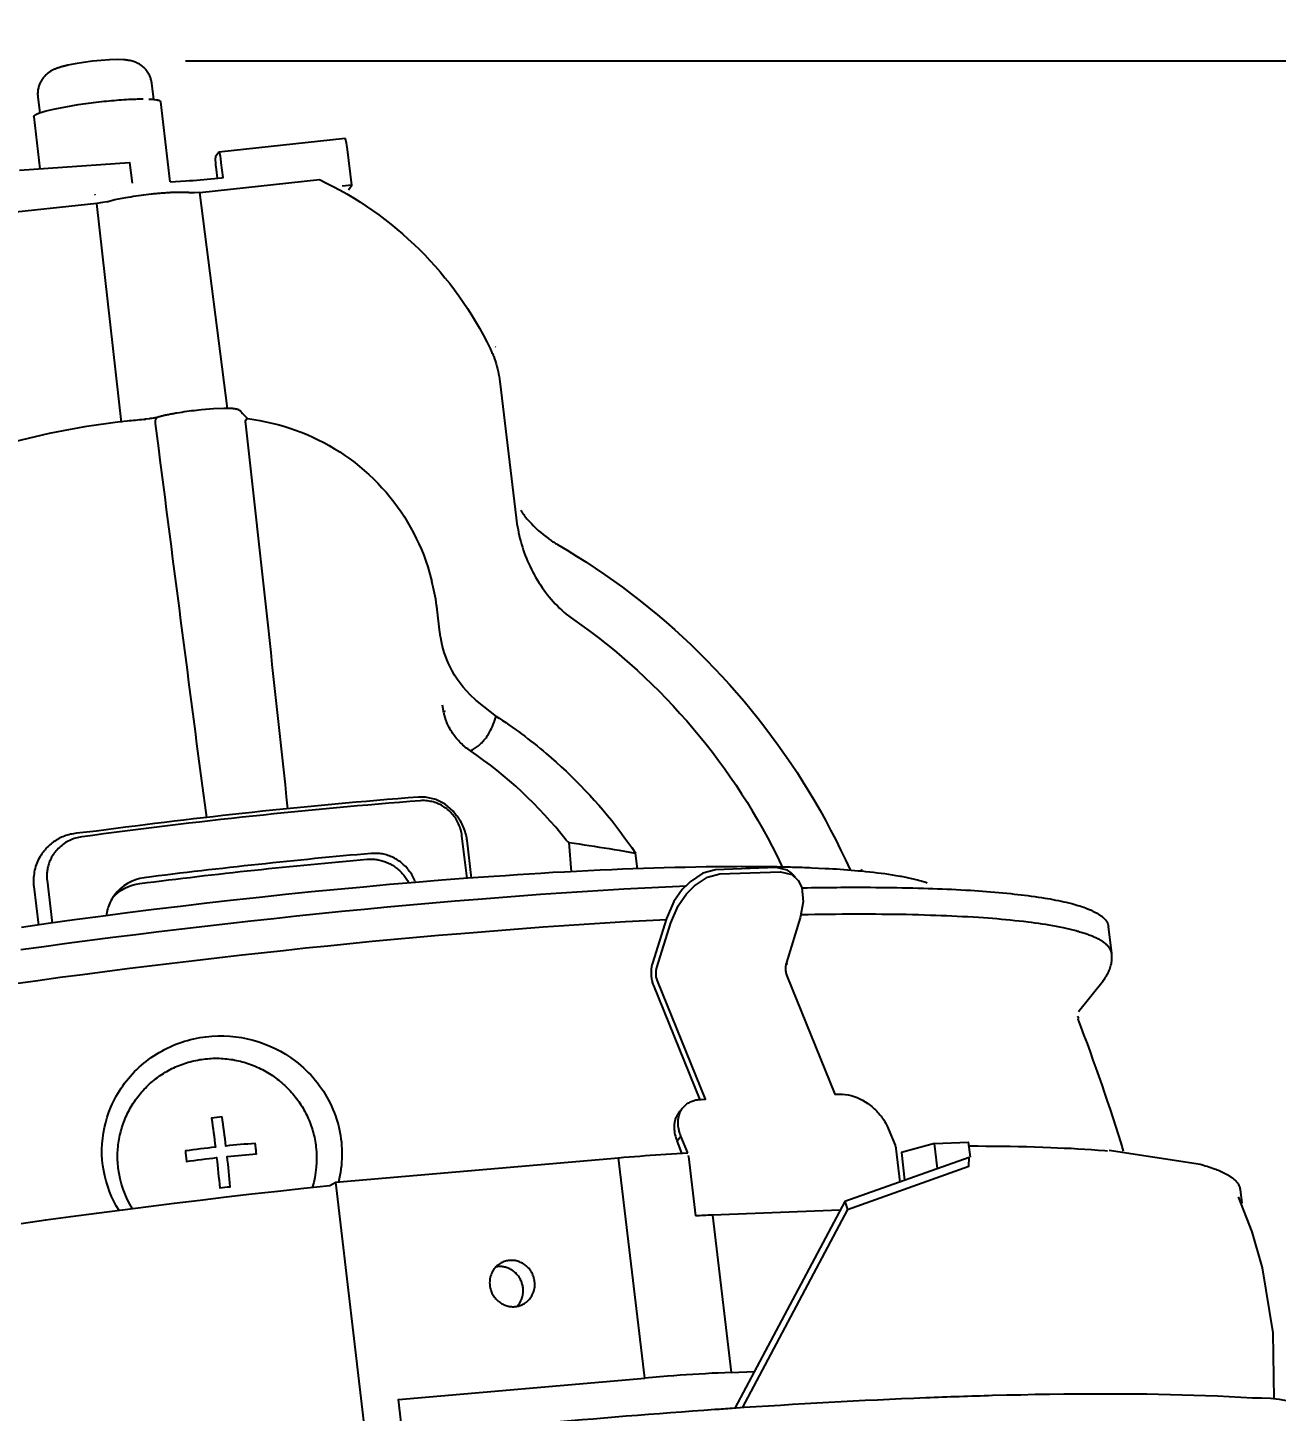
# Model space of a CAD drawing. Header units: millimetres. Extents: x 14 to 828, y 15 to 581.
# Drawn here: x 498.06 to 512.16, y 369.79 to 385.41 of the extents above; entities that cross this region are included whole.
import ezdxf

# ---------------------------------------------------------------- set-up
doc = ezdxf.new("R2010")
doc.units = ezdxf.units.MM
doc.header["$LTSCALE"] = 0.2
doc.layers.get('Defpoints').update_dxf_attribs({"color": 5})
doc.layers.add('1_シンボル', color=2, linetype='Continuous')
doc.layers.add('1_寸法', color=7, linetype='Continuous')
doc.styles.add('Dim', font='simplex.shx', dxfattribs={"width": 0.8, "bigfont": 'extfont2.shx'})
doc.dimstyles.new('1-1', dxfattribs={"dimtxt": 3, "dimasz": 0.75, "dimexe": 0, "dimexo": 1, "dimgap": 0.5, "dimtad": 1, "dimdec": 0, "dimtxsty": 'Dim', "dimblk": 'DOT', "dimcen": 2.5, "dimadec": 0, "dimazin": 0, "dimtfac": 1, "dimtdec": 0, "dimtix": 1, "dimtmove": 2, "dimatfit": 3, "dimldrblk": '引出', "dimfxl": 1, "dimlwd": -1, "dimlwe": -1, "dimarcsym": 0})

# ---------------------------------------------------------------- blocks, each defined once
blk = doc.blocks.new('_Dot')
at = {"color": 0, "linetype": 'ByBlock', "lineweight": -2}
blk.add_line((-0.5, 0), (-1, 0), dxfattribs=at)
at = {"color": 0, "linetype": 'ByBlock', "const_width": 0.5}
blk.add_lwpolyline([(-0.25, 0, 1), (0.25, 0, 1)], format="xyb", close=True, dxfattribs=at)
blk = doc.blocks.new('*D31')
at = {"layer": '1_寸法', "color": 0, "transparency": 16777216}
for p, q in [((499.843, 385.037), (528.458, 385.037)), ((528.458, 384.287), (528.458, 371.188)), ((513.18, 370.438), (528.458, 370.438))]:
    blk.add_line(p, q, dxfattribs=at)
at = {"layer": 'Defpoints', "color": 0, "transparency": 16777216}
for p in [(498.843, 385.037), (512.18, 370.438), (528.458, 370.438)]:
    blk.add_point(p, dxfattribs=at)
at = {"layer": '1_寸法', "color": 0, "transparency": 16777216, "xscale": 0.75, "yscale": 0.75, "zscale": 0.75}
for p, rotation in [((528.458, 385.037), 90), ((528.458, 370.438), 270)]:
    blk.add_blockref('_Dot', p, dxfattribs=dict(at, rotation=rotation))
at = {"layer": '1_寸法', "color": 0, "transparency": 16777216, "insert": (526.458, 377.737), "char_height": 3, "attachment_point": 5, "rotation": 90, "style": 'Dim'}
blk.add_mtext('73', dxfattribs=at)
blk = doc.blocks.new('引出')
at = {"color": 0, "linetype": 'ByBlock', "lineweight": -2}
for p, q in [((-3.864, 1.035), (0, 0)), ((0, 0), (-1, 0))]:
    blk.add_line(p, q, dxfattribs=at)

msp = doc.modelspace()

# ---------------------------------------------------------------- linework, layer by layer
at = {"layer": '1_シンボル', "color": 7}
for points in [[(499.485, 384.602, 0.007511), (499.485, 384.604), (499.464, 384.781), (499.463, 384.791), (499.461, 384.801), (499.459, 384.811), (499.457, 384.82), (499.454, 384.83), (499.451, 384.84), (499.448, 384.849), (499.444, 384.858), (499.44, 384.868), (499.436, 384.877), (499.431, 384.886), (499.426, 384.894), (499.421, 384.903), (499.416, 384.911), (499.41, 384.919), (499.404, 384.927), (499.398, 384.935), (499.391, 384.942), (499.385, 384.95), (499.378, 384.957), (499.371, 384.963), (499.363, 384.97), (499.356, 384.976), (499.348, 384.982), (499.34, 384.988), (499.332, 384.993), (499.324, 384.998), (499.316, 385.003), (499.307, 385.008), (499.299, 385.012), (499.295, 385.014), (499.291, 385.016), (499.286, 385.018), (499.282, 385.02), (499.278, 385.021), (499.274, 385.023), (499.27, 385.025), (499.265, 385.026), (499.261, 385.028), (499.257, 385.029), (499.217, 385.04), (499.21, 385.041), (499.203, 385.042), (499.196, 385.043), (499.189, 385.045), (499.181, 385.046), (499.174, 385.046), (499.167, 385.047), (499.16, 385.048), (499.152, 385.048), (499.145, 385.049), (499.071, 385.051), (498.987, 385.048), (498.893, 385.042), (498.794, 385.032), (498.694, 385.019), (498.6, 385.004), (498.515, 384.987), (498.507, 384.985), (498.5, 384.984), (498.492, 384.982), (498.485, 384.98), (498.478, 384.978), (498.47, 384.976), (498.463, 384.974), (498.455, 384.972), (498.448, 384.97), (498.441, 384.968), (498.434, 384.966), (498.427, 384.964), (498.42, 384.962), (498.413, 384.96), (498.407, 384.958), (498.4, 384.955), (498.393, 384.953), (498.386, 384.95), (498.38, 384.948), (498.373, 384.945), (498.365, 384.942), (498.358, 384.938), (498.35, 384.935), (498.343, 384.931), (498.336, 384.927), (498.329, 384.923), (498.322, 384.919), (498.315, 384.914), (498.308, 384.91), (498.301, 384.905), (498.293, 384.899), (498.286, 384.893), (498.278, 384.887), (498.271, 384.881), (498.264, 384.874), (498.258, 384.867), (498.251, 384.86), (498.245, 384.853), (498.239, 384.846), (498.233, 384.838), (498.227, 384.83), (498.221, 384.821), (498.216, 384.812), (498.21, 384.802), (498.205, 384.793), (498.201, 384.783), (498.197, 384.773), (498.193, 384.763), (498.189, 384.753), (498.186, 384.743), (498.184, 384.733), (498.181, 384.722), (498.179, 384.711), (498.178, 384.701), (498.177, 384.69), (498.176, 384.679), (498.175, 384.669), (498.175, 384.658), (498.176, 384.647), (498.177, 384.636, 0.006508), (498.177, 384.629), (498.198, 384.451), (498.201, 384.459)], [(499.43, 384.606), (499.483, 384.603, -0.001255), (499.486, 384.602), (499.517, 384.598), (499.52, 384.597), (499.522, 384.597), (499.525, 384.596), (499.527, 384.596), (499.529, 384.595), (499.532, 384.595), (499.534, 384.594), (499.536, 384.593), (499.539, 384.593), (499.541, 384.592), (499.549, 384.589), (499.555, 384.585), (499.559, 384.581), (499.561, 384.576)], [(498.198, 384.451, 0.009574), (498.199, 384.45)], [(500.317, 381.113), (500.006, 383.552), (501.356, 383.696, -0.17137), (503.283, 381.789), (503.287, 381.78), (503.291, 381.771), (503.295, 381.762), (503.299, 381.753), (503.303, 381.744), (503.307, 381.735), (503.311, 381.726), (503.315, 381.717), (503.318, 381.708), (503.322, 381.699), (503.332, 381.672), (503.342, 381.644), (503.35, 381.616), (503.358, 381.588), (503.366, 381.56), (503.372, 381.531), (503.378, 381.503), (503.383, 381.474), (503.388, 381.445), (503.391, 381.416), (503.575, 379.878), (503.58, 379.845), (503.585, 379.811), (503.591, 379.778), (503.597, 379.745), (503.603, 379.712), (503.611, 379.679), (503.619, 379.646), (503.627, 379.613), (503.636, 379.58), (503.646, 379.548), (503.656, 379.516), (503.667, 379.484), (503.679, 379.452), (503.691, 379.421), (503.704, 379.389), (503.718, 379.358), (503.732, 379.328), (503.747, 379.297), (503.763, 379.267), (503.779, 379.237), (503.795, 379.208), (503.813, 379.178), (503.83, 379.15), (503.849, 379.121), (503.868, 379.093), (503.887, 379.065), (503.908, 379.038), (503.928, 379.011), (503.95, 378.985), (503.972, 378.959), (503.994, 378.933), (504.017, 378.908), (504.041, 378.884), (504.065, 378.86), (504.09, 378.837), (504.115, 378.814), (504.141, 378.792), (504.168, 378.771), (504.195, 378.75), (504.223, 378.731, -0.130193), (506.567, 375.962, -0.001056), (506.58, 375.936)], [(499.373, 380.987, 0.005461), (499.186, 380.97, 0.07591), (496.684, 380.312)], [(499.534, 381.015), (499.531, 381.014), (499.528, 381.012), (499.525, 381.011), (499.522, 381.009), (499.519, 381.006), (499.516, 381.004), (499.514, 381.001), (499.512, 380.999), (499.509, 380.996), (499.508, 380.993), (499.506, 380.989), (499.504, 380.986), (499.503, 380.982), (499.502, 380.978), (499.501, 380.974), (499.501, 380.97), (499.5, 380.967), (499.5, 380.963), (499.5, 380.959), (499.501, 380.955, -0.010433), (499.502, 380.945, 0.000805), (500.079, 376.494)], [(500.439, 381.099, 0.022977), (500.434, 381.101)], [(500.474, 381.075, 0.015972), (500.472, 381.078, 0.031107), (500.467, 381.083, 0.033777), (500.461, 381.088)], [(500.473, 381.076, 0.053063), (500.542, 380.999)], [(501, 376.593, 0.000893), (500.525, 380.941)], [(503.625, 379.965, 0.007049), (503.647, 379.934, 0.00865), (503.675, 379.897), (503.698, 379.869), (503.722, 379.841), (503.747, 379.814), (503.772, 379.787), (503.799, 379.762), (503.825, 379.736), (503.853, 379.712), (503.881, 379.689), (503.91, 379.666), (503.94, 379.644), (503.95, 379.637), (503.96, 379.63), (503.97, 379.623), (503.98, 379.616), (503.99, 379.609), (504, 379.603), (504.011, 379.596), (504.021, 379.59), (504.032, 379.584), (504.042, 379.577), (504.15, 379.513), (504.257, 379.447), (504.363, 379.38), (504.468, 379.311), (504.572, 379.24), (504.675, 379.168), (504.776, 379.094), (504.877, 379.018), (504.976, 378.941), (505.074, 378.863), (505.171, 378.783), (505.267, 378.701), (505.361, 378.618), (505.454, 378.534), (505.546, 378.448), (505.636, 378.36), (505.725, 378.272), (505.812, 378.182), (505.898, 378.09), (505.983, 377.997), (506.066, 377.903), (506.148, 377.808), (506.228, 377.712), (506.307, 377.614), (506.384, 377.515), (506.459, 377.415), (506.533, 377.314), (506.606, 377.211), (506.677, 377.108), (506.746, 377.003), (506.813, 376.897), (506.879, 376.791), (506.943, 376.683), (507.006, 376.574), (507.066, 376.465), (507.125, 376.354), (507.183, 376.243), (507.238, 376.131), (507.292, 376.017), (507.344, 375.904)], [(502.684, 378.845, 0.004855), (502.678, 378.891, 0.028922), (502.624, 379.161)], [(503.374, 377.622), (503.122, 377.82), (503.056, 377.881), (503.015, 377.925), (502.977, 377.968), (502.943, 378.013), (502.91, 378.058), (502.881, 378.104), (502.854, 378.15), (502.831, 378.196), (502.827, 378.203, -0.069716), (502.724, 378.522, -0.013396), (502.715, 378.585), (502.684, 378.845)], [(504.174, 376.214), (504.172, 376.214), (504.17, 376.215), (504.168, 376.216), (504.166, 376.217), (504.164, 376.218), (504.162, 376.219), (504.16, 376.22), (504.158, 376.221), (504.156, 376.223), (504.155, 376.224), (504.139, 376.241, 0.077473), (503.06, 377.248), (503.045, 377.258), (503.03, 377.269), (503.016, 377.28), (503.002, 377.291), (502.988, 377.302), (502.975, 377.314), (502.962, 377.326), (502.949, 377.339), (502.936, 377.351), (502.924, 377.364), (502.912, 377.378), (502.9, 377.391), (502.889, 377.405), (502.878, 377.419), (502.867, 377.434), (502.857, 377.449), (502.848, 377.463), (502.838, 377.479), (502.829, 377.494), (502.821, 377.51), (502.817, 377.518), (502.813, 377.526), (502.809, 377.534), (502.805, 377.542), (502.801, 377.55), (502.798, 377.558), (502.795, 377.567), (502.791, 377.575), (502.788, 377.583), (502.785, 377.592), (502.782, 377.6), (502.78, 377.609), (502.777, 377.617), (502.775, 377.626), (502.772, 377.634), (502.77, 377.643), (502.768, 377.651), (502.765, 377.66), (502.763, 377.669), (502.761, 377.677), (502.745, 377.765)], [(503.06, 377.248), (503.071, 377.254), (503.083, 377.26), (503.094, 377.267), (503.106, 377.274), (503.117, 377.281), (503.128, 377.288), (503.138, 377.296), (503.149, 377.305), (503.159, 377.313), (503.169, 377.322), (503.178, 377.33), (503.187, 377.339), (503.195, 377.348), (503.204, 377.358), (503.212, 377.367), (503.22, 377.377), (503.228, 377.386), (503.236, 377.396), (503.243, 377.407), (503.25, 377.417), (503.263, 377.438), (503.276, 377.459), (503.287, 377.48), (503.298, 377.502), (503.308, 377.524), (503.318, 377.547), (503.326, 377.57), (503.334, 377.593), (503.342, 377.616), (503.348, 377.64, -0.031952), (503.914, 377.219), (503.972, 377.17), (504.028, 377.119), (504.084, 377.068), (504.14, 377.017), (504.195, 376.964), (504.249, 376.911), (504.302, 376.857), (504.355, 376.802), (504.406, 376.747), (504.457, 376.691), (504.508, 376.634), (504.557, 376.577), (504.606, 376.518), (504.654, 376.46), (504.701, 376.4), (504.747, 376.34), (504.792, 376.279), (504.837, 376.218), (504.88, 376.156), (504.923, 376.093)], [(503.021, 375.806), (502.963, 376.29), (502.961, 376.307), (502.958, 376.324), (502.954, 376.341), (502.95, 376.358), (502.945, 376.374), (502.939, 376.391), (502.933, 376.407), (502.926, 376.423), (502.919, 376.439), (502.911, 376.454), (502.902, 376.469), (502.893, 376.483), (502.883, 376.498), (502.873, 376.512), (502.862, 376.525), (502.851, 376.538), (502.84, 376.551), (502.827, 376.563), (502.815, 376.574), (502.802, 376.586), (502.789, 376.596), (502.775, 376.606), (502.761, 376.615), (502.747, 376.624), (502.733, 376.633), (502.718, 376.641), (502.703, 376.648), (502.687, 376.655), (502.672, 376.661), (502.656, 376.666), (502.64, 376.671), (502.624, 376.675), (502.608, 376.678), (502.592, 376.681), (502.576, 376.684), (502.559, 376.685), (502.543, 376.686), (502.527, 376.687), (502.51, 376.686), (502.494, 376.685, 0.007337), (500.605, 376.511, 0.006856), (498.679, 376.278), (498.672, 376.277), (498.655, 376.275), (498.638, 376.271), (498.62, 376.267), (498.603, 376.262), (498.586, 376.257), (498.57, 376.251), (498.553, 376.244), (498.537, 376.237), (498.521, 376.229), (498.506, 376.221), (498.49, 376.212), (498.475, 376.202), (498.461, 376.192), (498.447, 376.181), (498.433, 376.17), (498.42, 376.158), (498.407, 376.145), (498.395, 376.132), (498.383, 376.119), (498.372, 376.105, 0.002277), (498.369, 376.102, 0.036666), (498.333, 376.047), (498.327, 376.035), (498.321, 376.023), (498.316, 376.011), (498.31, 375.999), (498.305, 375.987), (498.301, 375.974), (498.297, 375.961), (498.293, 375.948), (498.29, 375.935), (498.287, 375.922), (498.285, 375.909), (498.283, 375.896), (498.281, 375.883), (498.28, 375.87), (498.279, 375.856), (498.279, 375.843), (498.279, 375.83), (498.28, 375.817), (498.28, 375.803), (498.282, 375.79), (498.34, 375.302)], [(502.474, 376.726, 0.007336), (500.595, 376.553, 0.006283), (498.839, 376.343)], [(503.073, 375.81), (503.022, 376.238, 0.024542), (503.012, 376.293), (503.008, 376.312), (503.002, 376.331), (502.996, 376.349), (502.99, 376.367), (502.983, 376.385), (502.975, 376.403), (502.967, 376.42), (502.958, 376.437), (502.948, 376.454), (502.938, 376.47, 0.003438), (502.934, 376.477, 0.02429), (502.902, 376.52)], [(498.841, 376.342), (498.612, 376.318), (498.595, 376.315), (498.578, 376.313), (498.561, 376.309), (498.544, 376.306), (498.527, 376.301), (498.51, 376.297), (498.493, 376.291), (498.477, 376.285), (498.461, 376.279), (498.445, 376.272), (498.429, 376.265), (498.414, 376.257), (498.398, 376.248), (498.383, 376.239), (498.369, 376.23), (498.354, 376.22), (498.34, 376.21), (498.327, 376.199), (498.314, 376.188), (498.301, 376.177, 0.005706), (498.292, 376.168, 0.030285), (498.248, 376.12, 0.00874), (498.236, 376.105), (498.224, 376.089), (498.213, 376.072), (498.202, 376.054), (498.192, 376.036), (498.182, 376.018), (498.174, 375.999), (498.166, 375.98), (498.158, 375.96), (498.152, 375.941), (498.146, 375.921), (498.141, 375.901), (498.137, 375.88), (498.134, 375.86), (498.131, 375.839), (498.129, 375.819), (498.128, 375.798), (498.128, 375.777), (498.128, 375.757), (498.13, 375.736), (498.132, 375.716), (498.184, 375.281)], [(502.438, 375.763), (502.433, 375.778), (502.427, 375.793), (502.42, 375.808), (502.413, 375.822), (502.405, 375.837), (502.397, 375.851), (502.389, 375.865), (502.38, 375.878), (502.37, 375.891), (502.36, 375.904), (502.35, 375.917), (502.34, 375.929), (502.329, 375.941), (502.317, 375.952), (502.306, 375.963), (502.294, 375.974), (502.281, 375.984), (502.269, 375.994), (502.256, 376.004), (502.242, 376.013), (502.229, 376.021), (502.215, 376.029), (502.201, 376.037), (502.187, 376.044), (502.173, 376.051), (502.158, 376.057), (502.143, 376.063), (502.128, 376.068), (502.113, 376.073), (502.097, 376.077), (502.082, 376.08), (502.067, 376.084), (502.051, 376.086), (502.036, 376.088), (502.02, 376.09), (502.004, 376.091), (501.988, 376.091), (501.973, 376.091), (501.957, 376.091), (501.941, 376.09, 0.004697), (500.669, 375.966, 0.004579), (499.378, 375.816, 0.204803), (499.042, 375.619), (499.031, 375.604), (499.021, 375.588), (499.011, 375.572), (499.002, 375.555), (498.993, 375.538), (498.985, 375.521), (498.978, 375.503), (498.972, 375.485), (498.966, 375.467), (498.961, 375.449), (498.96, 375.443), (498.958, 375.437), (498.957, 375.43), (498.956, 375.424), (498.955, 375.418), (498.954, 375.412), (498.953, 375.406), (498.952, 375.399), (498.951, 375.393), (498.95, 375.387)], [(499.02, 375.587, -0.182384), (499.33, 375.751, -0.004911), (500.622, 375.902, -0.005134), (501.894, 376.025), (501.908, 376.026), (501.922, 376.026), (501.936, 376.027), (501.95, 376.026), (501.964, 376.025), (501.978, 376.024), (501.992, 376.023), (502.006, 376.021), (502.02, 376.018), (502.034, 376.015), (502.048, 376.012), (502.062, 376.008), (502.075, 376.004), (502.089, 376), (502.102, 375.995), (502.115, 375.989), (502.128, 375.984), (502.141, 375.978), (502.154, 375.971), (502.166, 375.964), (502.179, 375.957), (502.191, 375.949), (502.203, 375.941), (502.215, 375.933), (502.226, 375.924), (502.238, 375.915), (502.249, 375.906), (502.259, 375.896), (502.27, 375.886), (502.28, 375.876), (502.29, 375.865), (502.299, 375.854), (502.309, 375.843), (502.318, 375.831), (502.326, 375.819), (502.335, 375.807), (502.342, 375.795), (502.35, 375.783), (502.357, 375.77), (502.364, 375.757)], [(508.214, 375.755), (508.2, 375.76), (508.187, 375.764), (508.173, 375.769), (508.159, 375.773), (508.146, 375.777), (508.132, 375.781), (508.118, 375.785), (508.104, 375.788), (508.09, 375.792), (508.076, 375.795), (508.06, 375.799), (508.043, 375.803), (508.026, 375.807), (508.009, 375.811), (507.992, 375.815), (507.976, 375.818), (507.959, 375.821), (507.942, 375.825), (507.925, 375.828), (507.908, 375.831), (507.865, 375.838), (507.823, 375.845), (507.78, 375.852), (507.738, 375.858), (507.695, 375.864), (507.652, 375.869), (507.609, 375.874), (507.566, 375.879), (507.523, 375.883), (507.481, 375.888), (507.439, 375.891), (507.398, 375.895), (507.356, 375.899), (507.315, 375.902), (507.273, 375.905), (507.232, 375.908), (507.19, 375.911), (507.148, 375.913), (507.107, 375.916), (507.065, 375.918), (506.912, 375.925, 0.003391), (506.695, 375.933, 0.002356), (506.521, 375.937), (506.471, 375.938), (506.421, 375.938), (506.37, 375.939), (506.32, 375.94), (506.27, 375.94), (506.219, 375.94), (506.169, 375.94), (506.119, 375.941), (506.068, 375.94), (506.018, 375.94), (505.84, 375.939), (505.721, 375.938), (505.603, 375.936), (505.485, 375.933), (505.366, 375.931), (505.248, 375.928), (505.129, 375.924), (505.011, 375.92), (504.893, 375.916), (504.775, 375.911), (504.656, 375.906), (504.523, 375.9), (504.389, 375.894), (504.256, 375.887), (504.123, 375.88), (503.99, 375.873), (503.856, 375.865), (503.723, 375.857), (503.59, 375.848), (503.457, 375.839), (503.323, 375.83), (503.029, 375.809), (502.735, 375.787), (502.44, 375.763), (502.146, 375.738), (501.852, 375.711), (501.559, 375.684), (501.265, 375.655), (500.971, 375.625), (500.678, 375.594), (500.384, 375.561), (500.085, 375.527), (499.786, 375.492), (499.487, 375.456), (499.188, 375.418), (498.889, 375.379), (498.591, 375.339), (498.292, 375.298), (497.994, 375.255)], [(505.512, 372.709), (505.436, 372.897), (505.434, 372.903), (505.431, 372.909), (505.429, 372.915), (505.427, 372.922), (505.425, 372.928), (505.423, 372.934), (505.421, 372.941), (505.419, 372.947), (505.417, 372.953), (505.416, 372.96), (505.412, 372.977), (505.408, 372.995), (505.406, 373.012), (505.404, 373.03), (505.404, 373.048), (505.404, 373.066), (505.405, 373.084), (505.407, 373.101), (505.411, 373.119), (505.415, 373.136), (505.424, 373.161), (505.427, 373.168), (505.43, 373.175), (505.433, 373.182), (505.437, 373.189), (505.441, 373.196), (505.445, 373.202), (505.45, 373.209), (505.454, 373.215), (505.459, 373.221), (505.464, 373.227), (505.471, 373.235), (505.479, 373.242), (505.487, 373.249), (505.495, 373.256), (505.503, 373.263), (505.512, 373.269), (505.521, 373.274), (505.531, 373.28), (505.54, 373.285), (505.55, 373.289), (505.561, 373.294), (505.572, 373.298), (505.583, 373.301), (505.594, 373.304), (505.605, 373.307), (505.617, 373.309), (505.628, 373.311), (505.64, 373.312), (505.651, 373.313), (505.663, 373.314), (505.712, 373.316), (505.17, 374.653), (505.166, 374.664), (505.162, 374.675), (505.16, 374.686), (505.157, 374.697), (505.156, 374.709), (505.155, 374.721), (505.154, 374.732), (505.154, 374.744), (505.155, 374.755), (505.156, 374.767), (505.156, 374.771), (505.157, 374.774), (505.158, 374.778), (505.158, 374.782), (505.159, 374.785), (505.16, 374.789), (505.161, 374.793), (505.162, 374.796), (505.163, 374.8), (505.164, 374.803), (505.32, 375.308), (505.406, 375.5), (505.5, 375.634), (505.587, 375.723), (505.734, 375.821), (505.876, 375.858), (506.558, 375.884), (506.687, 375.854), (506.76, 375.784), (506.798, 375.704), (506.815, 375.544), (506.782, 375.364), (506.625, 374.859), (506.624, 374.856), (506.623, 374.852), (506.622, 374.848), (506.621, 374.845), (506.62, 374.841), (506.62, 374.837), (506.619, 374.834), (506.618, 374.83), (506.618, 374.826), (506.617, 374.823), (506.616, 374.811), (506.616, 374.8), (506.616, 374.788), (506.616, 374.776), (506.617, 374.765), (506.619, 374.753), (506.621, 374.742), (506.624, 374.731), (506.627, 374.72), (506.631, 374.709), (507.173, 373.371), (507.222, 373.373), (507.256, 373.373), (507.29, 373.37), (507.324, 373.364), (507.357, 373.356), (507.391, 373.346), (507.423, 373.333), (507.455, 373.319), (507.486, 373.303), (507.516, 373.285), (507.545, 373.266), (507.561, 373.255), (507.576, 373.243), (507.59, 373.232), (507.605, 373.219), (507.618, 373.207), (507.632, 373.194), (507.645, 373.181), (507.658, 373.167), (507.67, 373.153), (507.682, 373.139), (507.694, 373.125), (507.704, 373.11), (507.715, 373.096), (507.725, 373.081), (507.734, 373.066), (507.743, 373.05), (507.752, 373.035), (507.76, 373.019), (507.767, 373.002), (507.774, 372.986), (507.852, 372.796, -0.018051), (507.855, 372.787, -0.016933), (507.857, 372.778, -0.031777), (507.861, 372.758), (507.906, 372.38)], [(506.813, 375.702, -0.005894), (507.574, 375.708), (507.634, 375.707), (507.694, 375.707), (507.754, 375.706), (507.813, 375.705), (507.873, 375.704), (507.933, 375.703), (507.993, 375.702), (508.052, 375.701), (508.112, 375.699), (508.172, 375.697), (508.225, 375.696), (508.278, 375.694), (508.331, 375.692), (508.384, 375.69), (508.437, 375.688), (508.49, 375.685), (508.543, 375.683), (508.596, 375.68), (508.649, 375.677), (508.702, 375.674), (508.748, 375.671), (508.793, 375.668), (508.839, 375.664), (508.885, 375.661), (508.931, 375.657), (508.977, 375.654), (509.023, 375.65), (509.068, 375.646), (509.114, 375.641), (509.16, 375.636), (509.198, 375.632), (509.236, 375.628), (509.275, 375.624), (509.313, 375.619), (509.351, 375.614), (509.39, 375.609), (509.428, 375.604), (509.466, 375.598), (509.504, 375.592), (509.542, 375.586), (509.573, 375.581), (509.603, 375.576), (509.634, 375.57), (509.664, 375.564), (509.695, 375.558), (509.725, 375.552), (509.755, 375.545), (509.785, 375.538), (509.815, 375.531), (509.846, 375.523), (509.868, 375.517), (509.891, 375.511), (509.913, 375.504), (509.936, 375.497), (509.958, 375.49), (509.981, 375.483), (510.003, 375.475), (510.024, 375.466), (510.046, 375.457), (510.068, 375.448), (510.076, 375.444), (510.084, 375.44), (510.092, 375.436), (510.1, 375.432), (510.108, 375.428), (510.116, 375.424), (510.124, 375.42), (510.132, 375.415), (510.14, 375.411), (510.148, 375.406), (510.154, 375.402), (510.16, 375.398), (510.166, 375.394), (510.172, 375.389), (510.178, 375.385), (510.184, 375.381), (510.19, 375.376), (510.196, 375.371), (510.201, 375.366), (510.207, 375.361), (510.211, 375.357), (510.215, 375.353), (510.219, 375.348), (510.223, 375.344), (510.227, 375.339), (510.231, 375.334), (510.235, 375.329), (510.238, 375.324), (510.241, 375.319), (510.244, 375.314), (510.247, 375.309), (510.249, 375.304), (510.251, 375.299), (510.253, 375.294), (510.255, 375.289), (510.257, 375.284), (510.258, 375.279), (510.259, 375.274), (510.26, 375.269), (510.261, 375.264)], [(510.198, 374.65, 0.006131), (510.207, 374.661, 0.003792), (510.212, 374.668), (510.221, 374.68), (510.229, 374.692), (510.237, 374.705), (510.244, 374.717), (510.251, 374.73), (510.258, 374.743), (510.264, 374.757), (510.27, 374.77), (510.275, 374.784), (510.28, 374.798), (510.285, 374.813), (510.289, 374.829), (510.293, 374.845), (510.295, 374.861), (510.297, 374.878), (510.299, 374.894), (510.3, 374.91), (510.3, 374.927), (510.299, 374.943), (510.297, 374.959), (510.261, 375.264)], [(509.922, 374.304), (510.199, 374.651), (510.207, 374.661, 0.008241), (510.213, 374.669)], [(510.432, 372.728, 0.017217), (509.918, 374.22), (509.916, 374.223)], [(499.094, 372.059), (499.063, 372.111), (499.035, 372.164), (499.009, 372.219), (498.986, 372.275), (498.966, 372.332), (498.948, 372.39), (498.933, 372.449), (498.921, 372.508), (498.911, 372.568), (498.905, 372.629), (498.901, 372.69), (498.901, 372.751), (498.904, 372.813), (498.909, 372.874), (498.918, 372.935), (498.929, 372.995), (498.943, 373.054), (498.96, 373.113), (498.98, 373.17), (499.002, 373.227), (499.016, 373.258), (499.031, 373.29), (499.046, 373.32), (499.063, 373.351), (499.08, 373.381), (499.098, 373.41), (499.117, 373.439), (499.137, 373.467), (499.157, 373.495), (499.178, 373.523), (499.2, 373.55), (499.223, 373.576), (499.246, 373.602), (499.27, 373.627), (499.295, 373.652), (499.321, 373.676), (499.347, 373.699), (499.373, 373.722), (499.4, 373.743), (499.428, 373.765), (499.457, 373.785), (499.486, 373.805), (499.515, 373.824), (499.545, 373.842), (499.576, 373.859), (499.607, 373.876), (499.638, 373.892), (499.67, 373.907), (499.702, 373.921), (499.735, 373.935), (499.768, 373.947), (499.801, 373.959), (499.834, 373.97), (499.868, 373.98), (499.902, 373.989), (499.937, 373.997), (499.971, 374.004), (500.006, 374.011), (500.041, 374.016), (500.075, 374.021, -0.195524), (501.084, 373.746), (501.115, 373.722), (501.145, 373.697), (501.174, 373.671), (501.202, 373.645), (501.23, 373.617), (501.257, 373.589), (501.283, 373.56), (501.308, 373.53), (501.333, 373.499), (501.356, 373.468), (501.379, 373.437), (501.4, 373.405), (501.42, 373.372), (501.44, 373.339), (501.458, 373.305), (501.476, 373.271), (501.492, 373.236), (501.508, 373.2), (501.522, 373.165), (501.536, 373.129), (501.548, 373.092), (501.559, 373.056), (501.569, 373.019), (501.578, 372.982), (501.586, 372.945), (501.593, 372.907), (501.598, 372.869), (501.603, 372.832), (501.606, 372.794), (501.609, 372.755), (501.61, 372.717), (501.61, 372.679), (501.609, 372.641), (501.606, 372.603), (501.603, 372.566), (501.598, 372.528), (501.593, 372.49), (501.586, 372.453), (501.578, 372.416), (501.569, 372.379)], [(499.245, 372.079, -0.108973), (499.085, 372.538), (499.083, 372.56), (499.081, 372.581), (499.079, 372.603), (499.078, 372.625), (499.078, 372.647), (499.077, 372.669), (499.078, 372.691), (499.078, 372.713), (499.079, 372.735), (499.081, 372.757), (499.083, 372.779), (499.085, 372.801), (499.088, 372.823), (499.091, 372.844), (499.095, 372.866), (499.099, 372.888), (499.104, 372.909), (499.109, 372.931), (499.114, 372.952), (499.12, 372.973), (499.126, 372.994), (499.133, 373.015), (499.14, 373.036), (499.147, 373.056), (499.155, 373.077), (499.163, 373.097), (499.172, 373.117), (499.181, 373.137), (499.19, 373.157), (499.2, 373.177), (499.21, 373.196), (499.221, 373.215), (499.232, 373.234), (499.243, 373.253), (499.255, 373.271), (499.267, 373.29), (499.279, 373.308), (499.292, 373.325), (499.305, 373.343), (499.319, 373.36), (499.333, 373.377), (499.347, 373.394), (499.361, 373.41), (499.376, 373.427), (499.391, 373.442), (499.407, 373.458), (499.423, 373.473), (499.439, 373.488), (499.455, 373.503), (499.472, 373.517), (499.489, 373.531), (499.506, 373.544), (499.523, 373.558), (499.541, 373.571), (499.559, 373.583), (499.577, 373.595), (499.596, 373.607), (499.614, 373.619), (499.633, 373.63), (499.652, 373.641), (499.672, 373.651), (499.691, 373.661), (499.711, 373.67), (499.731, 373.68), (499.751, 373.688), (499.772, 373.697), (499.792, 373.705), (499.813, 373.712), (499.833, 373.72), (499.854, 373.726), (499.875, 373.733), (499.897, 373.739), (499.918, 373.744), (499.939, 373.749), (499.961, 373.754), (499.982, 373.758), (500.004, 373.762), (500.026, 373.765), (500.048, 373.768), (500.069, 373.771), (500.091, 373.773), (500.113, 373.775), (500.135, 373.776), (500.157, 373.777), (500.179, 373.777), (500.201, 373.777), (500.224, 373.777), (500.246, 373.776), (500.268, 373.775), (500.29, 373.773), (500.312, 373.771), (500.333, 373.768), (500.355, 373.765), (500.377, 373.762), (500.399, 373.758), (500.421, 373.753), (500.442, 373.749), (500.464, 373.744), (500.485, 373.738), (500.506, 373.732), (500.527, 373.726), (500.548, 373.719), (500.569, 373.712), (500.59, 373.704), (500.611, 373.696), (500.631, 373.688), (500.651, 373.679), (500.672, 373.669), (500.691, 373.66), (500.711, 373.65), (500.731, 373.639), (500.75, 373.629), (500.769, 373.618), (500.788, 373.606), (500.807, 373.594), (500.825, 373.582), (500.843, 373.569), (500.861, 373.556), (500.879, 373.543), (500.897, 373.53), (500.914, 373.516), (500.931, 373.501), (500.947, 373.487), (500.964, 373.472), (500.98, 373.457), (500.995, 373.441), (501.011, 373.425), (501.026, 373.409), (501.041, 373.393), (501.055, 373.376), (501.069, 373.359), (501.083, 373.342), (501.097, 373.324), (501.11, 373.306), (501.122, 373.288), (501.135, 373.27), (501.147, 373.251), (501.159, 373.233), (501.17, 373.214), (501.181, 373.194), (501.192, 373.175), (501.202, 373.156), (501.212, 373.136), (501.221, 373.116), (501.23, 373.096), (501.239, 373.075), (501.247, 373.055), (501.255, 373.034), (501.262, 373.013), (501.269, 372.993), (501.276, 372.971), (501.282, 372.95), (501.288, 372.929), (501.293, 372.908), (501.298, 372.886), (501.303, 372.865), (501.307, 372.843), (501.31, 372.821), (501.313, 372.799), (501.316, 372.778, -0.104345), (501.275, 372.32)], [(500.256, 373.115, 0.008304), (500.137, 373.102, -0.006304), (500.181, 372.774, 0.00623), (499.842, 372.732, 0.002153), (499.849, 372.673, 0.002135), (499.856, 372.614, -0.00623), (500.195, 372.656, -0.005788), (500.23, 372.315, 0.004103), (500.349, 372.328, 0.005788), (500.314, 372.668, -0.006752), (500.644, 372.698, 0.004071), (500.638, 372.757, 0.004104), (500.63, 372.816, 0.006752), (500.3, 372.787, 0.006304), (500.256, 373.115)], [(505.602, 371.999), (505.523, 372.669, 0.015648), (505.521, 372.679)], [(505.79, 372.007, 0.002902), (505.598, 371.998)], [(503.584, 370.977, 0.052631), (503.616, 371.018), (503.622, 371.029), (503.628, 371.041), (503.634, 371.053), (503.639, 371.065), (503.643, 371.078), (503.647, 371.09), (503.65, 371.103), (503.652, 371.116), (503.654, 371.129), (503.655, 371.143), (503.655, 371.147), (503.655, 371.152), (503.655, 371.156), (503.655, 371.16), (503.655, 371.165), (503.655, 371.169), (503.654, 371.174), (503.654, 371.178), (503.654, 371.183), (503.653, 371.187), (503.652, 371.198), (503.65, 371.208), (503.647, 371.219), (503.645, 371.23), (503.641, 371.24), (503.638, 371.25), (503.634, 371.26), (503.629, 371.27), (503.625, 371.28), (503.62, 371.29), (503.614, 371.299), (503.608, 371.308), (503.602, 371.317), (503.595, 371.326), (503.588, 371.334), (503.581, 371.342), (503.574, 371.35), (503.566, 371.357), (503.558, 371.364), (503.549, 371.371), (503.541, 371.378), (503.532, 371.384), (503.523, 371.389), (503.514, 371.395), (503.504, 371.4), (503.494, 371.404), (503.485, 371.408), (503.475, 371.412), (503.464, 371.416), (503.454, 371.419), (503.444, 371.421), (503.434, 371.423), (503.423, 371.425), (503.413, 371.426), (503.402, 371.426), (503.392, 371.427), (503.381, 371.426), (503.371, 371.426), (503.36, 371.425), (503.35, 371.423)], [(501.829, 369.458, -0.009089), (505.817, 369.815, -0.000533), (506.012, 369.828, -0.006823), (508.2, 369.947, -0.003067), (508.952, 369.973), (509.113, 369.977), (509.273, 369.98), (509.434, 369.984), (509.595, 369.986), (509.756, 369.988), (509.917, 369.99), (510.078, 369.991), (510.239, 369.991), (510.4, 369.99), (510.561, 369.989), (510.693, 369.988), (510.826, 369.986), (510.959, 369.983), (511.092, 369.98), (511.224, 369.976), (511.357, 369.972), (511.49, 369.966), (511.622, 369.96), (511.755, 369.953), (511.887, 369.945, -0.269712), (513.233, 369.238, -0.4659)]]:
    msp.add_lwpolyline(points, format="xyb", dxfattribs=at)
for points in [[(498.131, 384.407), (498.134, 384.417), (498.14, 384.422), (498.147, 384.427), (498.168, 384.438), (498.197, 384.45), (498.273, 384.473), (498.374, 384.497), (498.495, 384.52), (498.631, 384.543), (498.661, 384.547), (498.69, 384.552), (498.719, 384.556), (498.749, 384.56), (498.778, 384.563), (498.807, 384.567), (498.837, 384.571), (498.866, 384.574), (498.896, 384.577), (498.925, 384.581), (498.953, 384.583), (498.981, 384.586), (499.009, 384.589), (499.037, 384.591), (499.065, 384.594), (499.093, 384.596), (499.121, 384.598), (499.149, 384.6), (499.177, 384.601), (499.205, 384.603), (499.221, 384.604), (499.237, 384.604), (499.253, 384.605), (499.269, 384.606), (499.285, 384.606), (499.301, 384.607), (499.317, 384.607), (499.333, 384.607), (499.349, 384.607), (499.365, 384.607)], [(499.482, 384.61), (499.484, 384.607), (499.485, 384.604)], [(499.561, 384.576), (499.668, 383.673)], [(498.131, 384.407), (498.201, 383.818)], [(500.22, 384.011), (501.645, 384.163)], [(501.682, 383.583), (501.72, 383.634), (501.673, 384.037), (501.666, 384.086), (501.662, 384.108), (501.658, 384.127), (501.654, 384.143), (501.651, 384.154), (501.649, 384.158), (501.647, 384.161)], [(499.669, 383.673), (499.849, 383.682), (499.889, 383.685), (499.929, 383.688), (499.97, 383.691), (500.01, 383.694), (500.05, 383.698), (500.09, 383.701), (500.13, 383.705), (500.17, 383.709), (500.21, 383.713), (500.251, 383.717), (500.268, 383.719), (500.248, 383.885), (500.242, 383.934), (500.238, 383.956), (500.234, 383.975), (500.23, 383.99), (500.226, 384.002), (500.225, 384.006), (500.223, 384.008), (500.22, 384.011)], [(500.204, 383.712), (500.193, 383.809), (500.187, 383.865), (500.185, 383.891), (500.184, 383.915), (500.184, 383.935), (500.185, 383.951), (500.186, 383.963), (500.187, 383.966), (500.189, 383.969), (500.219, 384.009), (500.22, 384.011)], [(497.969, 383.802), (499.213, 383.888), (499.24, 383.658)], [(501.72, 383.634), (501.611, 383.623)], [(498.819, 383.531), (498.821, 383.529), (498.824, 383.524)], [(498.956, 383.447), (499.048, 383.471), (499.169, 383.495), (499.198, 383.5), (499.227, 383.504), (499.255, 383.509), (499.284, 383.513), (499.313, 383.517), (499.342, 383.521), (499.371, 383.525), (499.4, 383.528), (499.429, 383.532), (499.458, 383.535), (499.472, 383.536), (499.486, 383.538), (499.501, 383.539), (499.515, 383.541), (499.53, 383.542), (499.544, 383.543), (499.559, 383.544), (499.573, 383.546), (499.588, 383.547), (499.602, 383.548), (499.615, 383.549), (499.628, 383.55), (499.641, 383.551), (499.654, 383.551), (499.667, 383.552), (499.68, 383.553), (499.693, 383.553), (499.705, 383.554), (499.718, 383.554), (499.731, 383.555), (499.742, 383.555), (499.752, 383.555), (499.762, 383.556), (499.773, 383.556), (499.783, 383.556), (499.794, 383.556), (499.804, 383.556), (499.814, 383.556), (499.825, 383.555), (499.835, 383.555), (499.842, 383.555), (499.849, 383.555), (499.856, 383.554), (499.863, 383.554), (499.87, 383.553), (499.877, 383.553), (499.884, 383.552), (499.891, 383.551), (499.898, 383.55), (499.905, 383.549)], [(499.023, 383.566), (499.022, 383.565)], [(500.006, 383.552), (499.945, 383.548), (499.941, 383.548), (499.937, 383.548), (499.933, 383.547), (499.929, 383.547), (499.925, 383.547), (499.921, 383.547), (499.917, 383.548), (499.913, 383.548), (499.909, 383.548), (499.905, 383.549)], [(499.122, 380.953), (498.842, 383.428), (496.589, 383.187)], [(498.956, 383.447), (498.907, 383.437), (498.842, 383.428)], [(503.34, 381.811), (503.341, 381.81)], [(499.383, 380.989), (499.378, 380.988), (499.373, 380.987)], [(499.373, 380.987), (499.378, 380.987)], [(499.534, 381.015), (499.526, 381.013), (499.515, 381.01), (499.503, 381.008), (499.49, 381.005), (499.477, 381.003), (499.463, 381.001), (499.45, 380.999), (499.436, 380.997), (499.401, 380.992), (499.391, 380.991), (499.383, 380.989)], [(499.395, 380.988), (499.383, 380.989)], [(500.434, 381.101), (500.427, 381.102), (500.421, 381.104), (500.414, 381.105), (500.408, 381.107), (500.401, 381.108), (500.395, 381.109), (500.388, 381.109), (500.381, 381.11), (500.375, 381.111), (500.368, 381.111), (500.276, 381.113), (500.159, 381.108), (500.024, 381.097), (499.996, 381.094), (499.968, 381.091), (499.941, 381.088), (499.913, 381.085), (499.885, 381.081), (499.858, 381.077), (499.83, 381.074), (499.803, 381.069), (499.775, 381.065), (499.747, 381.061), (499.735, 381.059), (499.724, 381.057), (499.712, 381.054), (499.7, 381.052), (499.688, 381.05), (499.676, 381.048), (499.664, 381.045), (499.652, 381.043), (499.64, 381.041), (499.628, 381.038), (499.619, 381.036), (499.609, 381.034), (499.6, 381.032), (499.59, 381.03), (499.581, 381.027), (499.572, 381.025), (499.562, 381.023), (499.553, 381.02), (499.543, 381.017), (499.534, 381.015)], [(500.461, 381.088), (500.447, 381.096), (500.436, 381.1), (500.434, 381.101)], [(500.525, 380.941), (500.524, 380.943), (500.523, 380.946), (500.523, 380.949), (500.522, 380.951), (500.522, 380.954), (500.522, 380.957), (500.521, 380.959), (500.521, 380.962), (500.521, 380.965), (500.521, 380.967), (500.522, 380.975), (500.524, 380.981), (500.531, 380.993), (500.532, 380.994), (500.533, 380.995), (500.534, 380.995), (500.535, 380.996), (500.535, 380.997), (500.536, 380.997), (500.537, 380.998), (500.538, 380.998), (500.539, 380.998), (500.54, 380.998), (500.543, 380.998)], [(500.547, 380.998), (500.615, 380.988), (500.684, 380.977), (500.752, 380.964), (500.82, 380.949), (500.887, 380.932), (500.954, 380.913), (501.021, 380.892), (501.086, 380.869), (501.151, 380.845), (501.216, 380.818), (501.28, 380.79), (501.342, 380.76), (501.404, 380.728), (501.465, 380.695), (501.525, 380.659), (501.584, 380.622), (501.642, 380.584), (501.699, 380.544), (501.754, 380.502), (501.809, 380.458), (501.862, 380.413), (501.914, 380.367), (501.964, 380.319), (502.013, 380.27), (502.061, 380.219), (502.107, 380.167), (502.151, 380.114), (502.194, 380.059), (502.236, 380.004), (502.276, 379.947), (502.314, 379.889), (502.35, 379.83), (502.385, 379.769), (502.418, 379.708), (502.449, 379.646), (502.479, 379.584), (502.506, 379.52), (502.532, 379.456), (502.555, 379.391), (502.577, 379.325)], [(502.577, 379.325), (502.577, 379.324), (502.603, 379.241), (502.624, 379.161)], [(502.774, 377.692), (502.772, 377.694), (502.769, 377.699)], [(502.775, 377.688), (502.774, 377.689)], [(502.899, 376.52), (502.864, 376.568), (502.774, 376.646), (502.668, 376.7), (502.552, 376.726), (502.474, 376.726)], [(504.202, 375.882), (504.174, 376.214), (504.23, 376.205), (504.287, 376.197), (504.343, 376.188), (504.399, 376.18), (504.456, 376.171), (504.512, 376.162), (504.568, 376.153), (504.625, 376.144), (504.681, 376.134), (504.737, 376.125), (504.917, 376.093), (504.943, 375.915)], [(504.917, 376.093), (504.923, 376.093)], [(506.728, 375.823), (506.678, 375.87), (506.637, 375.901), (506.509, 375.932), (505.827, 375.906), (505.684, 375.869), (505.538, 375.771), (505.45, 375.682), (505.356, 375.548), (505.271, 375.356), (505.114, 374.851), (505.11, 374.839), (505.107, 374.827), (505.105, 374.814), (505.103, 374.802), (505.101, 374.789), (505.1, 374.776), (505.099, 374.763), (505.098, 374.751), (505.098, 374.738), (505.098, 374.725), (505.099, 374.712), (505.1, 374.699), (505.102, 374.687), (505.104, 374.674), (505.106, 374.662), (505.109, 374.649), (505.112, 374.637), (505.116, 374.625), (505.12, 374.613), (505.124, 374.601), (505.647, 373.31)], [(507.482, 375.885), (507.477, 375.898), (507.471, 375.91)], [(505.499, 375.722), (505.263, 375.711), (505.028, 375.699), (504.792, 375.686), (504.556, 375.672), (504.321, 375.657), (504.085, 375.641), (503.85, 375.625), (503.614, 375.608), (503.379, 375.59), (503.144, 375.571), (502.887, 375.55), (502.631, 375.528), (502.375, 375.505), (502.119, 375.482), (501.863, 375.458), (501.607, 375.433), (501.351, 375.407), (501.095, 375.38), (500.839, 375.353), (500.583, 375.325), (500.323, 375.296), (500.063, 375.266), (499.803, 375.236), (499.543, 375.204), (499.283, 375.172), (499.023, 375.14), (498.764, 375.106), (498.504, 375.072), (498.245, 375.037), (497.985, 375.001)], [(505.275, 375.342), (505.042, 375.33), (504.809, 375.317), (504.577, 375.303), (504.345, 375.288), (504.112, 375.273), (503.88, 375.256), (503.647, 375.239), (503.415, 375.221), (503.183, 375.203), (502.951, 375.184), (502.7, 375.162), (502.45, 375.14), (502.2, 375.117), (501.95, 375.094), (501.699, 375.069), (501.449, 375.044), (501.199, 375.019), (500.949, 374.992), (500.699, 374.965), (500.45, 374.937), (500.197, 374.909), (499.944, 374.879), (499.691, 374.849), (499.438, 374.818), (499.186, 374.786), (498.933, 374.754), (498.681, 374.721), (498.428, 374.688), (498.176, 374.653), (497.924, 374.618)], [(510.297, 374.959), (510.296, 374.965), (510.295, 374.971), (510.294, 374.977), (510.292, 374.983), (510.29, 374.989), (510.288, 374.995), (510.285, 375), (510.282, 375.006), (510.279, 375.011), (510.276, 375.017), (510.272, 375.023), (510.268, 375.029), (510.263, 375.034), (510.259, 375.04), (510.254, 375.046), (510.249, 375.051), (510.243, 375.056), (510.238, 375.061), (510.232, 375.066), (510.227, 375.071), (510.22, 375.076), (510.212, 375.082), (510.205, 375.087), (510.197, 375.093), (510.189, 375.098), (510.182, 375.103), (510.174, 375.107), (510.166, 375.112), (510.158, 375.117), (510.15, 375.121), (510.139, 375.126), (510.129, 375.132), (510.119, 375.137), (510.108, 375.141), (510.098, 375.146), (510.087, 375.151), (510.077, 375.155), (510.066, 375.159), (510.055, 375.164), (510.044, 375.168), (510.031, 375.173), (510.018, 375.177), (510.005, 375.182), (509.992, 375.186), (509.979, 375.19), (509.965, 375.195), (509.952, 375.199), (509.939, 375.203), (509.925, 375.207), (509.912, 375.21), (509.896, 375.215), (509.88, 375.219), (509.864, 375.223), (509.848, 375.227), (509.832, 375.231), (509.816, 375.235), (509.8, 375.239), (509.784, 375.242), (509.768, 375.246), (509.752, 375.249), (509.712, 375.257), (509.673, 375.265), (509.633, 375.272), (509.593, 375.279), (509.553, 375.286), (509.513, 375.292), (509.473, 375.298), (509.433, 375.304), (509.393, 375.309), (509.353, 375.314), (509.303, 375.32), (509.253, 375.326), (509.203, 375.331), (509.153, 375.336), (509.102, 375.341), (509.052, 375.346), (509.002, 375.35), (508.952, 375.354), (508.902, 375.358), (508.851, 375.362), (508.792, 375.366), (508.732, 375.37), (508.672, 375.373), (508.612, 375.376), (508.552, 375.379), (508.493, 375.382), (508.433, 375.385), (508.373, 375.387), (508.313, 375.389), (508.253, 375.391), (508.184, 375.394), (508.115, 375.395), (508.047, 375.397), (507.978, 375.399), (507.909, 375.4), (507.84, 375.401), (507.771, 375.402), (507.702, 375.402), (507.633, 375.403), (507.564, 375.403), (507.487, 375.403), (507.41, 375.403), (507.333, 375.403), (507.256, 375.403), (507.179, 375.402), (507.102, 375.401), (507.024, 375.401), (506.947, 375.399), (506.87, 375.398), (506.793, 375.397)], [(506.638, 374.845), (506.642, 374.845)], [(505.149, 374.557), (505.132, 374.556)], [(509.911, 374.254), (509.921, 374.225)], [(505.418, 373.175), (505.413, 373.169), (505.409, 373.162), (505.404, 373.156), (505.4, 373.15), (505.395, 373.143), (505.391, 373.136), (505.388, 373.129), (505.384, 373.122), (505.381, 373.115), (505.378, 373.108), (505.375, 373.1), (505.372, 373.092), (505.37, 373.084), (505.367, 373.077), (505.365, 373.068), (505.364, 373.06), (505.362, 373.052), (505.361, 373.044), (505.36, 373.036), (505.359, 373.028), (505.358, 373.009), (505.358, 372.99), (505.359, 372.972), (505.361, 372.953), (505.364, 372.934), (505.368, 372.916), (505.373, 372.898), (505.378, 372.88), (505.384, 372.862), (505.391, 372.844), (505.436, 372.897)], [(505.418, 373.175), (505.464, 373.227)], [(505.447, 372.705), (505.391, 372.844)], [(502.298, 369.503), (502.247, 369.927), (505.027, 370.168), (504.732, 372.655), (504.792, 372.66), (504.851, 372.665), (504.911, 372.67), (504.97, 372.674), (505.03, 372.679), (505.089, 372.683), (505.149, 372.687), (505.209, 372.691), (505.268, 372.695), (505.328, 372.699), (505.514, 372.709)], [(508.331, 372.532), (508.297, 372.816), (507.926, 372.714), (507.96, 372.4)], [(508.297, 372.816), (508.679, 372.831), (508.701, 372.661)], [(508.688, 372.789), (508.695, 372.789), (508.787, 372.788), (508.878, 372.787), (508.969, 372.787), (509.061, 372.785), (509.152, 372.784), (509.243, 372.782), (509.335, 372.78), (509.426, 372.777), (509.518, 372.774), (509.609, 372.771), (509.685, 372.768), (509.762, 372.764), (509.839, 372.761), (509.915, 372.757), (509.992, 372.752), (510.068, 372.747), (510.145, 372.742), (510.221, 372.737), (510.249, 372.734)], [(511.299, 372.577), (510.267, 372.737)], [(497.988, 371.913), (498.269, 371.952), (498.549, 371.99), (498.841, 372.029), (499.133, 372.067), (499.425, 372.105), (499.717, 372.141), (500.009, 372.177), (500.301, 372.212), (500.593, 372.246), (500.886, 372.279), (501.178, 372.311), (501.471, 372.342), (501.539, 372.378), (504.732, 372.655)], [(500.2, 372.658), (500.197, 372.655), (500.196, 372.653)], [(511.29, 372.582), (511.311, 372.577), (511.332, 372.571), (511.353, 372.565), (511.374, 372.559), (511.394, 372.552), (511.415, 372.545), (511.435, 372.538), (511.456, 372.531), (511.472, 372.525), (511.487, 372.519), (511.503, 372.513), (511.519, 372.506), (511.534, 372.499), (511.549, 372.492), (511.564, 372.485), (511.579, 372.477), (511.594, 372.469), (511.609, 372.461), (511.615, 372.457), (511.62, 372.454), (511.626, 372.45), (511.632, 372.446), (511.637, 372.443), (511.643, 372.439), (511.648, 372.435), (511.654, 372.431), (511.659, 372.427), (511.664, 372.423), (511.669, 372.419), (511.673, 372.415), (511.677, 372.412), (511.682, 372.408), (511.686, 372.404), (511.69, 372.4), (511.694, 372.396), (511.698, 372.392), (511.702, 372.387), (511.706, 372.383), (511.712, 372.376), (511.717, 372.368), (511.723, 372.36), (511.727, 372.352), (511.732, 372.343), (511.736, 372.334), (511.739, 372.326), (511.742, 372.317), (511.744, 372.307), (511.746, 372.298)], [(501.884, 369.46), (501.539, 372.378)], [(511.746, 372.298), (511.767, 372.142)], [(507.234, 372.062), (505.79, 372.007), (506.001, 370.23), (505.929, 370.227), (505.857, 370.224), (505.786, 370.221), (505.714, 370.217), (505.642, 370.213), (505.571, 370.208), (505.499, 370.204), (505.427, 370.199), (505.356, 370.194), (505.284, 370.189), (505.027, 370.168)], [(507.286, 372.16), (506.045, 369.827)], [(507.317, 372.072), (506.126, 369.832)], [(512.13, 369.934), (512.12, 370.678), (512, 371.413), (511.882, 371.82), (511.729, 372.215)], [(506.001, 370.23), (506.266, 370.24)]]:
    msp.add_lwpolyline(points, dxfattribs=at)
for points in [[(508.69, 372.659), (507.286, 372.16), (507.317, 372.072), (508.685, 372.559)], [(503.784, 371.257), (503.783, 371.269), (503.78, 371.282), (503.777, 371.294), (503.774, 371.307), (503.769, 371.319), (503.765, 371.331), (503.759, 371.343), (503.754, 371.354), (503.747, 371.365), (503.74, 371.376), (503.733, 371.387), (503.725, 371.397), (503.717, 371.407), (503.708, 371.416), (503.699, 371.425), (503.689, 371.434), (503.679, 371.442), (503.669, 371.449), (503.658, 371.456), (503.647, 371.463), (503.636, 371.469), (503.625, 371.474), (503.613, 371.479), (503.601, 371.483), (503.589, 371.487), (503.577, 371.49), (503.565, 371.493), (503.552, 371.494), (503.54, 371.496), (503.527, 371.496), (503.515, 371.496), (503.502, 371.495), (503.49, 371.494), (503.478, 371.492), (503.465, 371.49), (503.454, 371.486), (503.442, 371.483), (503.43, 371.478), (503.419, 371.473), (503.408, 371.468), (503.395, 371.461), (503.383, 371.452), (503.371, 371.443), (503.359, 371.434), (503.348, 371.423), (503.338, 371.412), (503.328, 371.401), (503.32, 371.388), (503.312, 371.375), (503.304, 371.362), (503.298, 371.348), (503.292, 371.334), (503.287, 371.319), (503.283, 371.304), (503.28, 371.289), (503.278, 371.274), (503.277, 371.259), (503.276, 371.243), (503.277, 371.228), (503.278, 371.213), (503.28, 371.2), (503.282, 371.188), (503.286, 371.175), (503.289, 371.163), (503.293, 371.15), (503.298, 371.138), (503.303, 371.127), (503.309, 371.115), (503.315, 371.104), (503.322, 371.093), (503.33, 371.082), (503.338, 371.072), (503.346, 371.062), (503.355, 371.053), (503.364, 371.044), (503.373, 371.036), (503.383, 371.028), (503.394, 371.02), (503.404, 371.013), (503.415, 371.006), (503.427, 371.001), (503.438, 370.995), (503.45, 370.99), (503.461, 370.986), (503.473, 370.982), (503.486, 370.979), (503.498, 370.977), (503.51, 370.975), (503.523, 370.974), (503.536, 370.973), (503.548, 370.973), (503.56, 370.974), (503.573, 370.975), (503.585, 370.977), (503.597, 370.98), (503.609, 370.983), (503.621, 370.987), (503.632, 370.991), (503.644, 370.996), (503.655, 371.001), (503.668, 371.009), (503.68, 371.017), (503.692, 371.026), (503.704, 371.036), (503.714, 371.046), (503.725, 371.057), (503.734, 371.069), (503.743, 371.081), (503.751, 371.094), (503.758, 371.107), (503.765, 371.121), (503.771, 371.136), (503.775, 371.15), (503.779, 371.165), (503.782, 371.18), (503.785, 371.196), (503.786, 371.211), (503.786, 371.226), (503.786, 371.241)]]:
    msp.add_lwpolyline(points, close=True, dxfattribs=at)

# ---------------------------------------------------------------- dimensions: what is measured, and where the dimension line sits
at = {"layer": '1_寸法'}
dim = msp.add_linear_dim(base=(528.458, 370.438), p1=(498.843, 385.037), p2=(512.18, 370.438), angle=90, text='73', dimstyle='1-1', dxfattribs=at)
dim.commit()
dim.dimension.update_dxf_attribs({"geometry": '*D31', "text_midpoint": (526.458, 377.737)})

doc.saveas('drawing.dxf')
